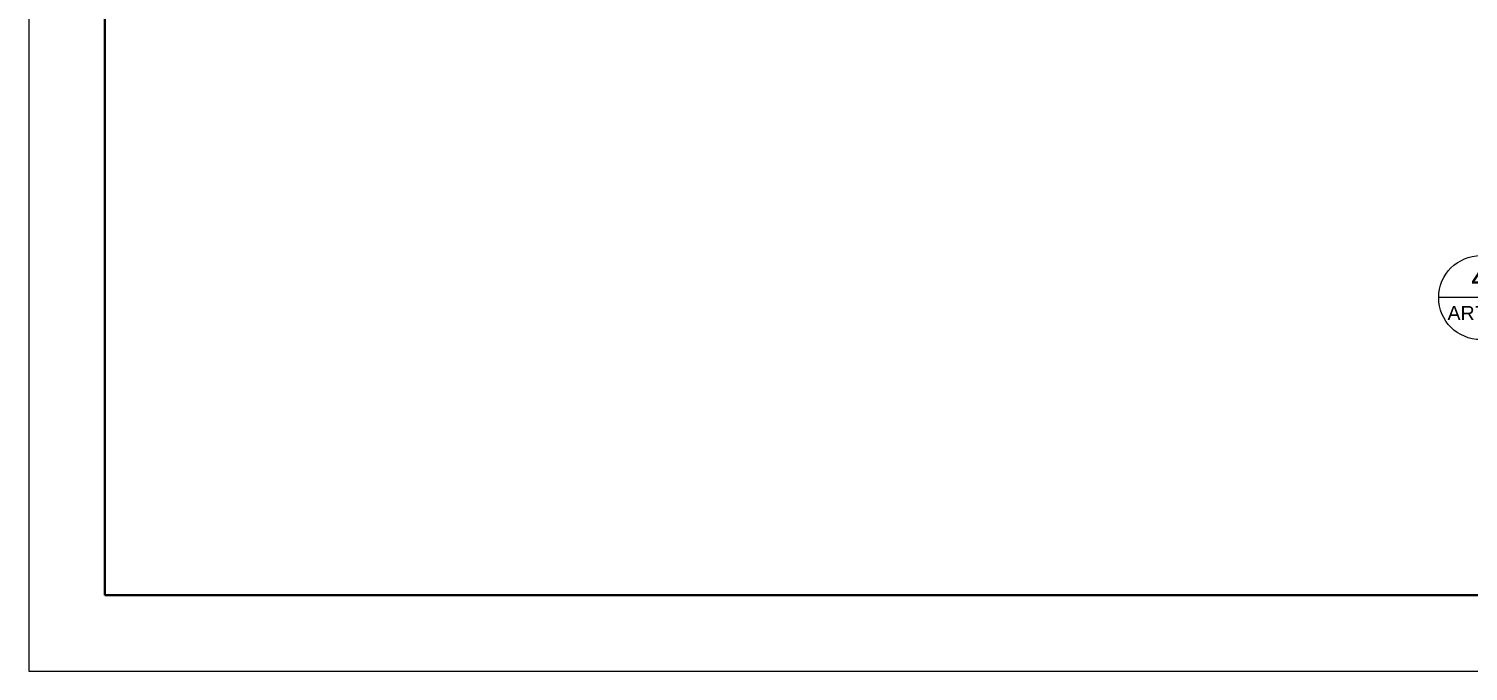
# Model space of a CAD drawing. Header units: millimetres. Extents: x -108 to 351, y -17 to 192.
# Drawn here: x 109.84 to 140.68, y 71.31 to 85.08 of the extents above; entities that cross this region are included whole.
import ezdxf
from ezdxf.enums import TextEntityAlignment as Align

# ---------------------------------------------------------------- set-up
doc = ezdxf.new("R2010")
doc.units = ezdxf.units.MM
for name, color, linetype, lineweight in [('KOP', 7, 'Continuous', 20), ('KOP GARIS', 1, 'Continuous', 30), ('NOT', 7, 'Continuous', 20)]:
    doc.layers.add(name, color=color, linetype=linetype, lineweight=lineweight)
doc.styles.get("Standard").update_dxf_attribs({"font": 'arial.ttf'})

# ---------------------------------------------------------------- blocks, each defined once
blk = doc.blocks.new('Ndtpd')
blk.add_line((0.747, 0), (-0.747, 0))
blk.add_circle((0, 0), 0.747)
at = {"flags": 4}
for tag, height, p in [('NO', 0.5, (0, 0.148)), ('NOLBR', 0.3, (0, -0.398))]:
    blk.add_attdef(tag, text='', height=height, dxfattribs=at).set_placement(p, align=Align.CENTER)
for tag, p, height in [('NDTPD', (1.516, 0.148), 0.5), ('SKALA', (1.523, -0.398), 0.3)]:
    blk.add_attdef(tag, p, '', height=height, dxfattribs=at)
blk = doc.blocks.new('KOPA2-TPAK r')
at = {"layer": 'KOP'}
blk.add_lwpolyline([(0, 0), (59.4, 0), (59.4, 42.135), (0, 42.135)], close=True, dxfattribs=at)
at = {"layer": 'KOP GARIS'}
blk.add_lwpolyline([(0.815, 0.815), (58.585, 0.815), (58.585, 41.32), (0.815, 41.32)], close=True, dxfattribs=at)
at = {"layer": 'KOP'}
for p in [(51.864, 6.612), (51.864, 6.212), (51.864, 5.812)]:
    blk.add_attdef('JUDUL', p, '', height=0.25, dxfattribs=at)
for tag, p in [('SKALA', (51.816, 4.913)), ('SKALA', (51.816, 4.602)), ('SKALA', (51.816, 4.312)), ('AR-00', (57.749, 3.195))]:
    blk.add_attdef(tag, text='', height=0.172, dxfattribs=at).set_placement(p, align=Align.MIDDLE_CENTER)

msp = doc.modelspace()

# ---------------------------------------------------------------- block references
at = {"layer": 'KOP', "xscale": 2, "yscale": 2, "zscale": 2}
msp.add_blockref('KOPA2-TPAK r', (109.83958, 71.30529), dxfattribs=at)
at = {"layer": 'NOT'}
ref = msp.add_blockref('Ndtpd', (140.94977, 79.31262), dxfattribs=dict(at, xscale=1.204819277108434, yscale=1.204819277108434, zscale=1.204819277108434))
ref.add_attrib('NO', '4', dxfattribs={"layer": '0', "height": 0.525, "flags": 4}).set_placement((140.94928, 79.49041), align=Align.CENTER)
ref.add_attrib('NDTPD', 'DENAH KUSEN LANTAI 3 - 15 ( TOWER - A )', (142.7763, 79.49041), dxfattribs={"layer": '0', "height": 0.525, "flags": 4})
ref.add_attrib('NOLBR', 'AR7-04', dxfattribs={"layer": '0', "height": 0.3, "flags": 4}).set_placement((140.94928, 78.83267), align=Align.CENTER)
ref.add_attrib('SKALA', 'SKALA 1 : 200', (142.785, 78.83267), dxfattribs={"layer": '0', "height": 0.375, "flags": 4})

doc.saveas('drawing.dxf')
